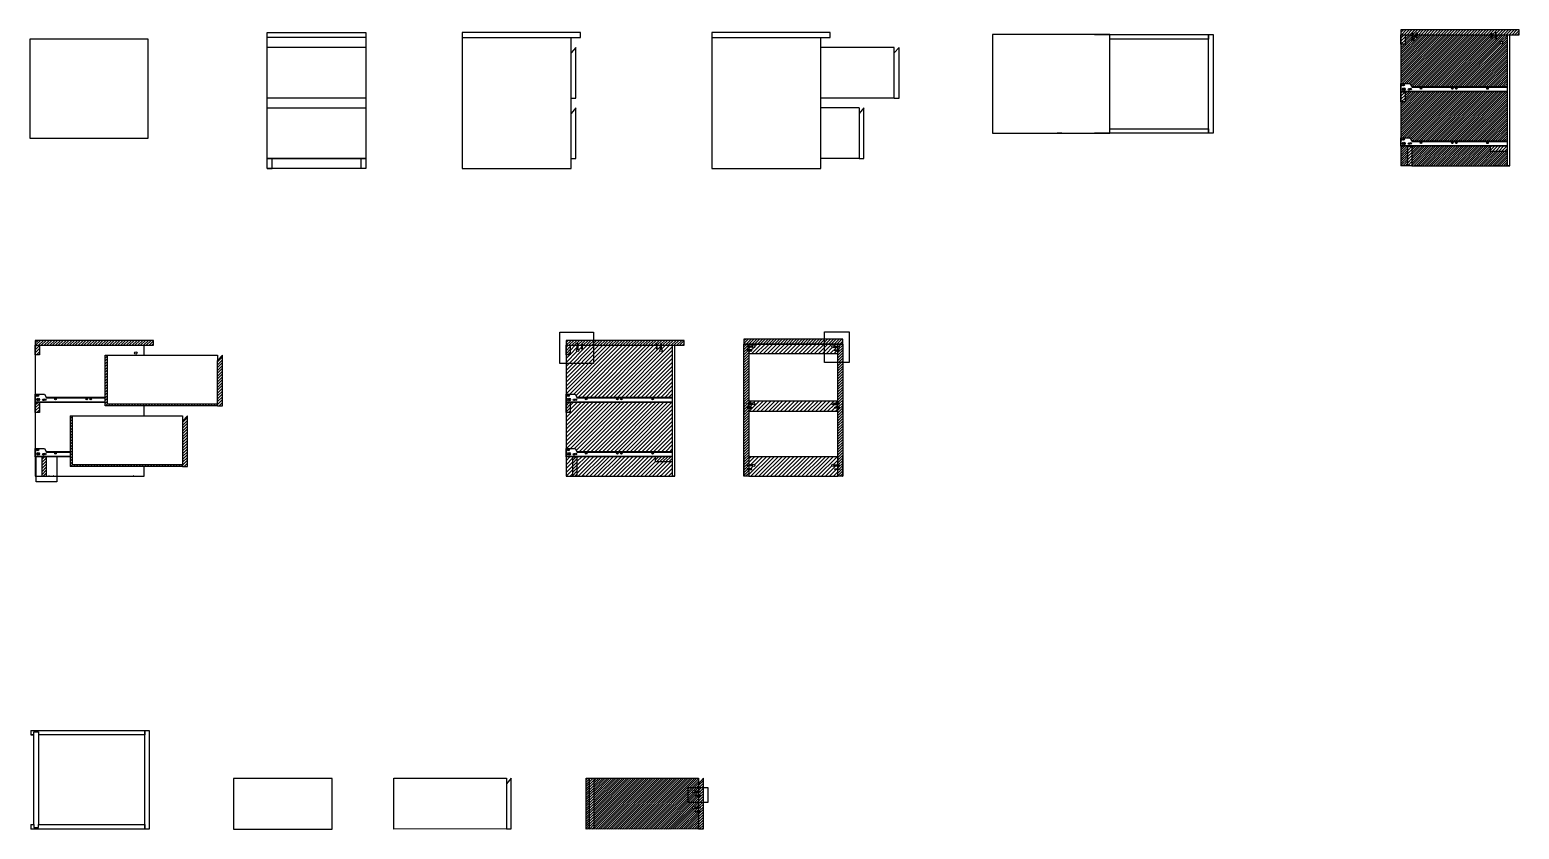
# Model space of a CAD drawing. Header units: inches. Extents: x 60 to 1198, y 6 to 893.
# Drawn here: x 60 to 664, y 6 to 329 of the extents above; entities that cross this region are included whole.
import ezdxf

# ---------------------------------------------------------------- set-up
doc = ezdxf.new("R2010")
doc.units = ezdxf.units.IN
doc.header["$MEASUREMENT"] = 0
doc.linetypes.add('HIDDEN', pattern=[0.375, 0.25, -0.125])
doc.layers.get('0').update_dxf_attribs({"color": 11})
for name, color, linetype in [('Dettagli', 141, 'Continuous'), ('particolari', 30, 'Continuous'), ('Testo', 3, 'Continuous'), ('Viti', 41, 'Continuous')]:
    doc.layers.add(name, color=color, linetype=linetype)

# ---------------------------------------------------------------- blocks, each defined once
blk = doc.blocks.new('101345')
for p, q in [((40.13, 264.91), (40.13, 264.61)), ((40.17, 264.99), (40.27, 265.05)), ((40.17, 264.53), (40.27, 264.47)), ((40.28, 264.46), (40.28, 265.06)), ((40.29, 264.46), (41.63, 264.46)), ((40.3, 265.06), (41.63, 265.06)), ((40.38, 264.94), (41.63, 264.94)), ((40.38, 264.82), (41.63, 264.82)), ((40.38, 264.7), (41.63, 264.7)), ((40.38, 264.58), (41.63, 264.58)), ((42.96, 265.06), (41.63, 265.06)), ((42.88, 264.94), (41.63, 264.94)), ((42.88, 264.82), (41.63, 264.82)), ((42.88, 264.7), (41.63, 264.7)), ((42.88, 264.58), (41.63, 264.58)), ((42.96, 264.46), (41.63, 264.46)), ((42.98, 264.46), (42.98, 265.06)), ((43.09, 264.99), (42.99, 265.05)), ((43.09, 264.53), (42.99, 264.47)), ((43.13, 264.91), (43.13, 264.61))]:
    blk.add_line(p, q)
for centre, radius, start, end in [((40.23, 264.91), 0.1, 123.56676, 180), ((40.23, 264.61), 0.1, 180, 236.29116), ((40.3, 265.01), 0.05, 90, 123.56676), ((40.29, 264.51), 0.05, 236.29116, 270), ((42.96, 265.01), 0.05, 56.43324, 90), ((42.96, 264.51), 0.05, 270, 303.70884), ((43.03, 264.91), 0.1, 0, 56.43324), ((43.03, 264.61), 0.1, 303.70884, 0)]:
    blk.add_arc(centre, radius, start, end)
blk = doc.blocks.new('*U43')
blk.add_lwpolyline([(0, 0), (0, 0.1), (0.05, 0), (0.12, -0.4), (0.12, -0.5), (0.07, -0.4), (0, 0)])
blk = doc.blocks.new('*U44')
at = {"color": 0, "linetype": 'ByBlock', "lineweight": -2, "transparency": 16777216}
for p in [(42.38, 270.66), (42.6, 270.66), (42.81, 270.66), (43.03, 270.66), (43.24, 270.66)]:
    blk.add_blockref('*U43', p, dxfattribs=at)
blk = doc.blocks.new('118331')
for p, q in [((40.13, 264.93), (40.13, 264.33)), ((40.13, 264.93), (40.33, 264.93)), ((40.13, 264.33), (40.33, 264.33)), ((40.33, 264.93), (40.33, 264.33)), ((40.73, 264.83), (40.33, 264.83)), ((40.73, 264.43), (40.33, 264.43)), ((40.73, 264.98), (40.73, 264.28)), ((40.73, 264.98), (42.98, 264.98)), ((40.73, 264.8), (40.73, 264.45)), ((42.98, 264.28), (40.73, 264.28)), ((40.83, 264.98), (40.83, 264.68)), ((40.83, 264.93), (42.93, 264.93)), ((40.83, 264.68), (42.93, 264.68)), ((40.83, 264.58), (40.83, 264.28)), ((40.83, 264.58), (42.93, 264.58)), ((40.83, 264.33), (42.93, 264.33)), ((42.93, 264.98), (42.93, 264.68)), ((42.93, 264.58), (42.93, 264.28)), ((42.98, 264.98), (42.98, 264.28)), ((42.98, 264.83), (43.07, 264.83)), ((43.14, 264.43), (42.98, 264.43)), ((43.12, 264.83), (43.28, 264.83)), ((43.35, 264.43), (43.19, 264.43)), ((43.33, 264.83), (43.5, 264.83)), ((43.57, 264.43), (43.4, 264.43)), ((43.55, 264.83), (43.72, 264.83)), ((43.79, 264.43), (43.62, 264.43)), ((43.77, 264.83), (43.93, 264.83)), ((44, 264.43), (43.84, 264.43)), ((43.98, 264.83), (44.08, 264.83)), ((44.08, 264.43), (44.05, 264.43)), ((44.13, 264.78), (44.13, 264.48))]:
    blk.add_line(p, q)
for centre, start, end in [((44.08, 264.78), 360, 90), ((44.08, 264.48), 270, 0)]:
    blk.add_arc(centre, 0.05, start, end)
blk.add_blockref('*U44', (0.69, -5.83))

msp = doc.modelspace()

# ---------------------------------------------------------------- hatches: boundary and pattern name
h = msp.add_hatch()
h.set_pattern_fill('ANSI31', color=61, scale=6.5)
h.paths.add_polyline_path([(621.85, 327.96), (621.9, 328.03, -0.251337), (621.95, 328.06), (622.13, 328.06, -0.250678), (622.19, 328.03), (622.23, 327.96)], flags=16)
h.paths.add_polyline_path([(652.25, 327.84, -0.250678), (652.3, 327.87), (652.48, 327.87, -0.251337), (652.53, 327.84), (652.58, 327.77), (652.2, 327.77)], flags=16)
h.paths.add_polyline_path([(653.95, 327.38), (653.95, 327.48), (653.89, 327.51), (653.95, 327.51), (653.95, 327.61), (653.89, 327.64), (653.95, 327.64), (653.95, 327.75), (653.89, 327.78), (653.95, 327.78), (653.95, 327.88), (653.89, 327.91), (653.95, 327.92), (653.95, 328.02), (653.89, 328.05), (653.95, 328.05), (653.95, 328.07, -0.414214), (653.98, 328.1), (654.17, 328.1, -0.414214), (654.2, 328.07), (654.2, 328.01), (654.26, 327.98), (654.2, 327.97), (654.2, 327.87), (654.26, 327.84), (654.2, 327.84), (654.2, 327.74), (654.26, 327.7), (654.2, 327.7), (654.2, 327.6), (654.26, 327.57), (654.2, 327.57), (654.2, 327.46), (654.26, 327.43), (654.2, 327.43), (654.2, 327.38)], flags=16)
edge = h.paths.add_edge_path()
edge.add_line((621.85, 327.38), (621.85, 327.95))
edge.add_arc((621.89, 327.95), 0.0313, 162.44242, 180, ccw=False)
edge.add_line((621.86, 327.96), (622.23, 327.96))
edge.add_arc((622.2, 327.96), 0.0313, 0, 17.63134, ccw=False)
edge.add_line((622.23, 327.96), (622.23, 327.38))
edge.add_line((622.23, 327.38), (663.52, 327.38))
edge.add_line((663.52, 327.38), (663.52, 329.38))
edge.add_line((663.52, 329.38), (615.6, 329.38))
edge.add_line((615.6, 329.38), (615.6, 327.38))
edge.add_line((615.6, 327.38), (617.28, 327.38))
edge.add_line((617.28, 327.38), (620.28, 327.38))
edge.add_line((620.28, 327.38), (620.28, 328.13))
edge.add_line((620.28, 328.13), (620.43, 328.13))
edge.add_line((620.43, 328.13), (620.43, 327.38))
edge.add_line((620.43, 327.38), (621.85, 327.38))
h = msp.add_hatch()
h.set_pattern_fill('ANSI31', color=61, scale=7)
h.paths.add_polyline_path([(617.28, 327.38), (615.6, 327.38), (615.6, 323.55), (617.28, 323.55)])
h = msp.add_hatch()
h.set_pattern_fill('ANSI31', color=61, scale=5)
h.paths.add_polyline_path([(622.23, 327.38), (622.23, 327.12), (622.23, 326.18), (621.85, 326.18), (621.85, 327.38), (620.58, 327.38), (620.58, 325.78, -0.275273), (620.82, 325.37, -1), (619.9, 325.37, -0.275273), (620.14, 325.78), (620.14, 327.38), (617.28, 327.38), (617.28, 323.55), (615.6, 323.55), (615.6, 307.64), (619.28, 307.64), (620.01, 306.45), (658.72, 306.45), (658.72, 327.38), (654.29, 327.38), (654.29, 325.6), (653.89, 325.6), (653.89, 325.97), (653.85, 325.97), (653.85, 327.38), (652.58, 327.38), (652.58, 326.93), (652.58, 325.99), (652.2, 325.99), (652.2, 326.93), (652.2, 327.38)])
h.paths.add_polyline_path([(656.79, 324.25, -1), (655.79, 324.25, -1)], flags=16)
h = msp.add_hatch()
h.set_pattern_fill('ANSI31', color=61, scale=7)
h.paths.add_polyline_path([(615.6, 300.2), (617.28, 300.2), (617.28, 304.26), (615.6, 304.26)])
h.paths.add_polyline_path([(618.36, 274.38), (620.04, 274.38), (620.04, 282.27), (618.36, 282.27)])
h = msp.add_hatch()
h.set_pattern_fill('ANSI31', color=61, scale=5)
h.paths.add_polyline_path([(617.28, 304.26), (617.28, 300.2), (615.6, 300.2), (615.6, 285.65), (619.28, 285.65), (620.01, 284.46), (658.72, 284.46), (658.72, 304.26)])
h = msp.add_hatch()
h.set_pattern_fill('ANSI31', color=61, scale=5)
h.paths.add_polyline_path([(658.72, 280.3), (651.73, 280.3), (651.73, 282.27), (620.04, 282.27), (620.04, 274.38), (621.14, 274.38), (621.14, 274.52, -0.204621), (621.18, 274.54), (621.27, 274.54), (621.27, 274.38), (622.89, 274.38), (622.89, 274.52, -0.204621), (622.92, 274.54), (623.01, 274.54), (623.01, 274.38), (653.69, 274.38), (653.69, 274.53, -0.204621), (653.72, 274.55), (653.81, 274.55), (653.81, 274.38), (655.43, 274.38), (655.43, 274.53, -0.204621), (655.47, 274.55), (655.56, 274.55), (655.56, 274.38), (658.72, 274.38)])
h.paths.add_polyline_path([(618.36, 282.27), (615.6, 282.27), (615.6, 274.38), (618.36, 274.38)])
h = msp.add_hatch()
h.set_pattern_fill('ANSI31', color=61, scale=7)
h.paths.add_polyline_path([(658.72, 282.27), (651.73, 282.27), (651.73, 280.3), (658.72, 280.3)])
h = msp.add_hatch()
h.set_pattern_fill('ANSI31', color=61, scale=6.5)
h.paths.add_polyline_path([(110.46, 203.69), (62.54, 203.69), (62.54, 201.69), (64.22, 201.69), (110.46, 201.69)])
h = msp.add_hatch()
h.set_pattern_fill('ANSI31', color=61, scale=7)
h.paths.add_polyline_path([(64.22, 201.69), (62.54, 201.69), (62.54, 197.86), (64.22, 197.86)])
h.paths.add_polyline_path([(64.22, 178.57), (62.54, 178.57), (62.54, 174.51), (64.22, 174.51)])
h.paths.add_polyline_path([(66.97, 156.58), (65.29, 156.58), (65.29, 148.69), (66.97, 148.69)])
h = msp.add_hatch()
h.set_pattern_fill('ANSI31', color=61, scale=6.5)
h.paths.add_polyline_path([(288.67, 203.69), (277.47, 203.69), (277.47, 201.69), (279.15, 201.69), (282.15, 201.69), (282.15, 202.44), (282.3, 202.44), (282.3, 201.69), (282.44, 201.69), (283.72, 201.69), (283.72, 202.1), (283.76, 202.17, -0.250678), (283.82, 202.19), (284, 202.19, -0.251337), (284.05, 202.17), (284.1, 202.1), (284.1, 201.69), (288.67, 201.69)])
h.paths.add_polyline_path([(325.39, 203.69), (288.67, 203.69), (288.67, 201.69), (314.07, 201.69), (314.07, 202.1), (314.11, 202.17, -0.250678), (314.17, 202.19), (314.35, 202.19, -0.251337), (314.4, 202.17), (314.45, 202.1), (314.45, 201.69), (315.87, 201.69), (315.87, 202.44), (316.01, 202.44), (316.01, 201.69), (325.39, 201.69)])
h = msp.add_hatch()
h.set_pattern_fill('ANSI31', color=61, scale=7)
h.paths.add_polyline_path([(279.15, 201.69), (277.47, 201.69), (277.47, 197.86), (279.15, 197.86)])
h.paths.add_polyline_path([(279.15, 178.57), (277.47, 178.57), (277.47, 174.51), (279.15, 174.51)])
h.paths.add_polyline_path([(281.91, 156.58), (280.23, 156.58), (280.23, 148.69), (281.91, 148.69)])
h = msp.add_hatch()
h.set_pattern_fill('ANSI31', color=61, scale=9)
h.paths.add_polyline_path([(320.59, 180.76), (320.59, 201.69), (316.16, 201.69), (316.16, 200.09, -0.275273), (316.4, 199.69, -1), (315.48, 199.69, -0.275273), (315.72, 200.09), (315.72, 201.69), (314.45, 201.69), (314.45, 201.25), (314.45, 200.42, -0.147519), (314.44, 200.4), (314.4, 200.34, -0.251337), (314.35, 200.31), (314.17, 200.31, -0.250678), (314.11, 200.34), (314.08, 200.4, -0.148152), (314.07, 200.41), (314.07, 201.25), (314.07, 201.69), (288.67, 201.69), (288.67, 194.36), (277.47, 194.36), (277.47, 181.95), (281.15, 181.95), (281.88, 180.76)])
h.paths.add_polyline_path([(279.15, 178.57), (279.15, 174.51), (277.47, 174.51), (277.47, 159.96), (281.15, 159.96), (281.88, 158.77), (320.59, 158.77), (320.59, 178.57)])
h.paths.add_polyline_path([(281.91, 156.58), (281.91, 148.69), (283.01, 148.69), (283.01, 148.85), (283.13, 148.85), (283.13, 148.69), (284.75, 148.69), (284.75, 148.85), (284.88, 148.85), (284.88, 148.69), (315.55, 148.69), (315.55, 148.85), (315.68, 148.85), (315.68, 148.69), (317.3, 148.69), (317.3, 148.85), (317.42, 148.85), (317.42, 148.69), (320.59, 148.69), (320.59, 154.61), (313.6, 154.61), (313.6, 156.58)])
h.paths.add_polyline_path([(280.23, 156.58), (277.47, 156.58), (277.47, 148.69), (280.23, 148.69)])
h.paths.add_polyline_path([(284, 200.31), (283.82, 200.31, -0.250678), (283.76, 200.34), (283.73, 200.4, -0.148152), (283.72, 200.41), (283.72, 201.25), (283.72, 201.69), (282.44, 201.69), (282.44, 200.09, -0.275273), (282.69, 199.69, -1), (281.77, 199.69, -0.275273), (282.01, 200.09), (282.01, 201.69), (279.15, 201.69), (279.15, 197.86), (277.47, 197.86), (277.47, 194.36), (288.67, 194.36), (288.67, 201.69), (284.1, 201.69), (284.1, 201.25), (284.1, 200.42, -0.147519), (284.09, 200.4), (284.05, 200.34, -0.251337)])
h = msp.add_hatch()
h.set_pattern_fill('ANSI31', color=61, scale=6.5)
h.paths.add_polyline_path([(382.1, 204.19), (349.52, 204.19), (349.52, 202.19), (382.1, 202.19)])
h.paths.add_polyline_path([(389.52, 204.19), (382.1, 204.19), (382.1, 202.19), (389.52, 202.19)])
h = msp.add_hatch()
h.set_pattern_fill('ANSI31', color=61, scale=6)
h.paths.add_polyline_path([(351.52, 199.41), (350.94, 199.41), (350.84, 199.48), (350.84, 199.73), (350.94, 199.79), (351.52, 199.79), (351.52, 201.1), (350.77, 201.1), (350.77, 201.24), (351.52, 201.24), (351.52, 201.39), (351.52, 202.19), (349.52, 202.19), (349.52, 148.69), (351.52, 148.69), (351.52, 151.37), (350.94, 151.37), (350.84, 151.43), (350.84, 151.69), (350.94, 151.75), (351.52, 151.75), (351.52, 153.06), (350.77, 153.06), (350.77, 153.2), (351.52, 153.2), (351.52, 153.35), (351.52, 176.25), (350.94, 176.25), (350.84, 176.31), (350.84, 176.56), (350.94, 176.63), (351.52, 176.63), (351.52, 177.94), (350.77, 177.94), (350.77, 178.08), (351.52, 178.08), (351.52, 178.23)])
h.paths.add_polyline_path([(389.52, 194.78), (387.53, 194.78), (387.53, 178.08), (388.28, 178.08), (388.28, 177.94), (387.53, 177.94), (387.53, 177.79), (387.53, 176.63), (388.11, 176.63), (388.2, 176.56), (388.2, 176.31), (388.11, 176.25), (387.53, 176.25), (387.53, 153.2), (388.28, 153.2), (388.28, 153.06), (387.53, 153.06), (387.53, 152.91), (387.53, 151.75), (388.11, 151.75), (388.2, 151.69), (388.2, 151.43), (388.11, 151.37), (387.53, 151.37), (387.53, 148.69), (387.53, 148.69), (389.52, 148.69)])
h.paths.add_polyline_path([(389.52, 202.19), (387.53, 202.19), (387.53, 201.24), (388.28, 201.24), (388.28, 201.1), (387.53, 201.1), (387.53, 200.95), (387.53, 199.79), (388.11, 199.79), (388.2, 199.73), (388.2, 199.48), (388.11, 199.41), (387.53, 199.41), (387.53, 194.78), (389.52, 194.78)])
h = msp.add_hatch()
h.set_pattern_fill('ANSI31', color=61, scale=9)
h.paths.add_polyline_path([(382.1, 198.36), (382.1, 202.19), (351.52, 202.19), (351.52, 201.39), (353.12, 201.39, -0.77822), (353.98, 201.17, -0.77822), (353.12, 200.95), (351.52, 200.95), (351.52, 199.79), (351.79, 199.79), (352.63, 199.79), (352.7, 199.74, -0.251337), (352.73, 199.69), (352.73, 199.51, -0.250678), (352.7, 199.46), (352.63, 199.41), (351.79, 199.41), (351.52, 199.41), (351.52, 198.36)])
h.paths.add_polyline_path([(387.53, 175.01), (387.53, 176.25), (387.26, 176.25), (386.41, 176.25), (386.35, 176.3, -0.250678), (386.32, 176.35), (386.32, 176.53, -0.251337), (386.35, 176.58), (386.41, 176.63), (387.26, 176.63), (387.53, 176.63), (387.53, 177.79), (385.93, 177.79, -0.77822), (385.07, 178.01, -0.77822), (385.93, 178.23), (387.53, 178.23), (387.53, 179.07), (351.52, 179.07), (351.52, 178.23), (353.12, 178.23, -0.77822), (353.98, 178.01, -0.77822), (353.12, 177.79), (351.52, 177.79), (351.52, 176.63), (351.79, 176.63), (352.63, 176.63), (352.7, 176.58, -0.251337), (352.73, 176.53), (352.73, 176.35, -0.250678), (352.7, 176.3), (352.63, 176.25), (351.79, 176.25), (351.52, 176.25), (351.52, 175.01)])
h.paths.add_polyline_path([(351.52, 156.58), (351.52, 154.94), (351.52, 153.35), (353.12, 153.35, -0.77822), (353.98, 153.13, -0.77822), (353.12, 152.91), (351.52, 152.91), (351.52, 151.75), (351.79, 151.75), (352.63, 151.75), (352.7, 151.7, -0.251337), (352.73, 151.65), (352.73, 151.47, -0.250678), (352.7, 151.42), (352.63, 151.37), (351.79, 151.37), (351.52, 151.37), (351.52, 148.69), (387.53, 148.69), (387.53, 151.37), (387.26, 151.37), (386.41, 151.37), (386.35, 151.42, -0.250678), (386.32, 151.47), (386.32, 151.65, -0.251337), (386.35, 151.7), (386.41, 151.75), (387.26, 151.75), (387.53, 151.75), (387.53, 152.91), (385.93, 152.91, -0.77822), (385.07, 153.13, -0.77822), (385.93, 153.35), (387.53, 153.35), (387.53, 156.58)])
h.paths.add_polyline_path([(385.07, 201.17, -0.77822), (385.93, 201.39), (387.53, 201.39), (387.53, 202.19), (382.1, 202.19), (382.1, 198.36), (387.53, 198.36), (387.53, 199.41), (387.26, 199.41), (386.41, 199.41), (386.35, 199.46, -0.250678), (386.32, 199.51), (386.32, 199.69, -0.251337), (386.35, 199.74), (386.41, 199.79), (387.26, 199.79), (387.53, 199.79), (387.53, 200.95), (385.93, 200.95, -0.77822)])
h = msp.add_hatch()
h.set_pattern_fill('ANSI31', color=61, scale=6.5)
h.paths.add_polyline_path([(91.64, 196.89), (91.64, 197.69), (90.84, 197.69), (90.84, 177.19), (136.38, 177.19), (136.38, 177.99), (91.64, 177.99)])
h.paths.add_polyline_path([(138.38, 197.69), (136.38, 195.51), (136.38, 177.19), (138.38, 177.19)])
h = msp.add_hatch()
h.set_pattern_fill('ANSI31', color=61, scale=6.5)
h.paths.add_polyline_path([(124.16, 173.19), (122.16, 171.01), (122.16, 152.69), (124.16, 152.69)])
h.paths.add_polyline_path([(122.16, 153.49), (77.42, 153.49), (77.42, 172.39), (77.42, 173.19), (76.62, 173.19), (76.62, 152.69), (122.16, 152.69)])
h = msp.add_hatch()
h.set_pattern_fill('ANSI31', color=61, scale=7)
h.paths.add_polyline_path([(313.6, 156.58), (313.6, 154.61), (320.59, 154.61), (320.59, 156.58)])
h = msp.add_hatch()
h.set_pattern_fill('ANSI31', color=61, scale=5)
h.paths.add_polyline_path([(328.7, 14.52, -0.77822), (329.56, 14.74), (331.16, 14.74), (331.16, 16.68), (327, 16.68), (327, 22.69), (331.16, 22.69), (331.16, 26.45), (288.72, 26.45), (288.77, 5.85), (331.16, 5.95), (331.16, 12.76), (330.89, 12.76), (330.04, 12.76), (329.95, 12.83), (329.95, 13.08), (330.04, 13.14), (330.89, 13.14), (331.16, 13.14), (331.16, 14.3), (329.56, 14.3, -0.77822)])
h.paths.add_polyline_path([(331.16, 20.8), (329.56, 20.8, -0.77822), (328.7, 21.02, -0.77822), (329.56, 21.23), (331.16, 21.23), (331.16, 22.69), (327, 22.69), (327, 16.68), (331.16, 16.68), (331.16, 19.26), (330.89, 19.26), (330.04, 19.26), (329.95, 19.32), (329.95, 19.57), (330.04, 19.63), (330.89, 19.63), (331.16, 19.63)], flags=17)
h.paths.add_polyline_path([(286.82, 26.45), (285.62, 26.45), (285.62, 5.85), (286.87, 5.85)])
h = msp.add_hatch()
h.set_pattern_fill('ANSI31', color=61, scale=6)
h.paths.add_polyline_path([(288.72, 26.45), (286.82, 26.45), (286.87, 5.85), (288.77, 5.85)])
h = msp.add_hatch()
h.set_pattern_fill('ANSI31', color=61, scale=6)
h.paths.add_polyline_path([(333.16, 26.45), (331.16, 24.27), (331.16, 22.69), (333.16, 22.69)])
h.paths.add_polyline_path([(333.16, 22.69), (331.16, 22.69), (331.16, 21.09), (331.91, 21.09), (331.91, 20.94), (331.16, 20.94), (331.16, 20.8), (331.16, 19.63), (331.74, 19.63), (331.83, 19.57), (331.83, 19.32), (331.74, 19.26), (331.16, 19.26), (331.16, 16.68), (333.16, 16.68)])
h.paths.add_polyline_path([(333.16, 16.68), (331.16, 16.68), (331.16, 14.59), (331.91, 14.59), (331.91, 14.45), (331.16, 14.45), (331.16, 14.3), (331.16, 13.14), (331.74, 13.14), (331.83, 13.08), (331.83, 12.83), (331.74, 12.76), (331.16, 12.76), (331.16, 5.95), (333.16, 5.95)])

# ---------------------------------------------------------------- linework, layer by layer
for p, q in [((196.45, 326.24), (156.45, 326.24)), ((384.44, 328.24), (336.52, 328.24)), ((336.52, 328.24), (336.52, 273.24)), ((336.52, 326.24), (384.44, 326.24)), ((380.64, 300.74), (380.64, 326.24)), ((384.44, 326.24), (384.44, 328.24)), ((652.58, 327.38), (663.52, 327.38)), ((658.72, 274.38), (658.72, 327.38)), ((659.72, 301.88), (659.72, 327.38)), ((663.52, 327.38), (663.52, 329.38)), ((196.45, 322.24), (156.45, 322.24)), ((281.5, 322.24), (279.5, 320.06)), ((281.5, 301.74), (281.5, 322.24)), ((410.36, 322.24), (380.64, 322.24)), ((412.36, 322.24), (410.36, 320.06)), ((410.36, 301.74), (410.36, 322.24)), ((412.36, 301.74), (412.36, 322.24)), ((196.45, 301.74), (156.45, 301.74)), ((279.5, 301.74), (281.5, 301.74)), ((410.36, 301.74), (380.64, 301.74)), ((410.36, 301.74), (412.36, 301.74)), ((659.72, 283.38), (659.72, 301.88)), ((156.46, 297.74), (196.45, 297.74)), ((281.5, 297.74), (279.5, 295.56)), ((281.5, 277.24), (281.5, 297.74)), ((380.64, 282.24), (380.64, 300.74)), ((396.14, 297.74), (380.64, 297.74)), ((396.14, 297.74), (396.14, 277.24)), ((398.14, 297.74), (396.14, 295.56)), ((398.14, 277.24), (398.14, 297.74)), ((493.44, 287.49), (493.44, 287.49)), ((380.64, 273.24), (380.64, 282.24)), ((659.72, 274.38), (659.72, 283.38)), ((156.45, 277.24), (196.45, 277.24)), ((196.45, 277.24), (156.45, 277.24)), ((156.45, 273.24), (158.45, 273.24)), ((158.45, 273.24), (158.45, 277.24)), ((194.45, 273.24), (194.45, 277.24)), ((196.45, 273.24), (194.45, 273.24)), ((279.5, 277.24), (281.5, 277.24)), ((336.52, 273.24), (380.64, 273.24)), ((396.14, 277.24), (380.64, 277.24)), ((396.14, 277.24), (398.14, 277.24)), ((653.69, 274.38), (653.81, 274.38)), ((659.72, 274.38), (658.72, 274.38)), ((110.46, 203.69), (62.54, 203.69)), ((62.54, 203.69), (62.54, 148.69)), ((62.54, 201.69), (110.46, 201.69)), ((106.66, 197.69), (106.66, 201.69)), ((110.46, 201.69), (110.46, 203.69)), ((325.39, 203.69), (277.47, 203.69)), ((277.47, 203.69), (277.47, 148.69)), ((277.47, 201.69), (283.72, 201.69)), ((284.1, 201.69), (314.07, 201.69)), ((314.45, 201.69), (325.39, 201.69)), ((320.59, 148.69), (320.59, 201.69)), ((321.59, 176.19), (321.59, 201.69)), ((325.39, 201.69), (325.39, 203.69)), ((90.84, 177.19), (90.84, 197.69)), ((91.64, 197.69), (136.38, 197.69)), ((138.38, 197.69), (136.38, 195.51)), ((136.38, 197.69), (136.38, 195.51)), ((136.38, 177.19), (136.38, 195.51)), ((138.38, 177.19), (138.38, 197.69)), ((62.54, 181.95), (66.21, 181.95)), ((66.21, 181.95), (67.11, 180.48)), ((62.54, 178.86), (90.84, 178.86)), ((67.11, 180.48), (90.84, 180.48)), ((136.38, 177.19), (90.84, 177.19)), ((106.66, 176.19), (106.66, 177.19)), ((106.66, 173.19), (106.66, 176.19)), ((136.38, 177.19), (138.38, 177.19)), ((321.59, 157.69), (321.59, 176.19)), ((76.62, 173.19), (76.62, 152.69)), ((77.42, 173.19), (122.16, 173.19)), ((124.16, 173.19), (122.16, 171.01)), ((122.16, 173.19), (122.16, 171.01)), ((122.16, 171.01), (122.16, 152.69)), ((124.16, 152.69), (124.16, 173.19)), ((62.54, 159.96), (66.21, 159.96)), ((62.54, 156.87), (76.62, 156.87)), ((66.21, 159.96), (67.11, 158.49)), ((67.11, 158.49), (76.62, 158.49)), ((321.59, 148.69), (321.59, 157.69)), ((351.52, 156.94), (351.52, 154.94)), ((387.53, 156.94), (387.53, 154.94)), ((122.16, 152.69), (76.62, 152.69)), ((106.66, 148.69), (106.66, 152.69)), ((122.16, 152.69), (124.16, 152.69)), ((387.53, 156.58), (351.52, 156.58)), ((62.54, 148.69), (106.66, 148.69)), ((277.47, 148.69), (321.59, 148.69)), ((321.59, 148.69), (320.59, 148.69)), ((351.52, 148.69), (387.53, 148.69)), ((60.71, 45.85), (60.71, 43.99)), ((61.91, 7.71), (61.91, 43.99)), ((255.31, 26.45), (253.31, 24.27)), ((255.31, 5.95), (255.31, 26.45)), ((286.82, 26.45), (286.87, 5.85)), ((288.72, 26.45), (288.77, 5.85)), ((333.16, 26.45), (331.16, 24.27)), ((331.16, 26.45), (331.16, 19.63)), ((333.16, 5.95), (333.16, 26.45)), ((331.16, 12.76), (331.16, 5.95)), ((60.71, 7.71), (60.71, 5.85)), ((62.57, 5.85), (62.57, 5.85)), ((253.31, 5.95), (255.31, 5.95)), ((331.16, 5.95), (333.16, 5.95))]:
    msp.add_line(p, q)
at = {"color": 200}
for p, q in [((663.52, 329.38), (615.6, 329.38)), ((615.6, 329.38), (615.6, 274.38)), ((615.6, 327.38), (621.85, 327.38)), ((622.23, 327.38), (652.2, 327.38)), ((618.36, 274.38), (615.6, 274.38)), ((620.04, 274.38), (659.72, 274.38))]:
    msp.add_line(p, q, dxfattribs=at)
at = {"color": 3}
for p, q in [((615.6, 285.65), (619.28, 285.65)), ((619.28, 285.65), (620.18, 284.18)), ((620.18, 284.18), (658.72, 284.18)), ((615.6, 282.56), (658.72, 282.56))]:
    msp.add_line(p, q, dxfattribs=at)
at = {"color": 61}
msp.add_line((331.16, 19.26), (331.16, 13.14), dxfattribs=at)
for points in [[(156.45, 273.24), (156.45, 273.24), (156.45, 328.24), (196.45, 328.24), (196.45, 273.24), (156.45, 273.24)], [(235.38, 326.24), (283.3, 326.24), (283.3, 328.24), (235.38, 328.24), (235.38, 273.24), (279.5, 273.24), (279.5, 282.24), (279.5, 300.74), (279.5, 326.24)], [(491.58, 327.49), (537.72, 327.49), (537.72, 325.63), (497.78, 325.63)], [(478.28, 287.49), (478.28, 287.49), (476.42, 287.49)], [(497.78, 289.35), (537.72, 289.35), (537.72, 287.49), (491.58, 287.49)], [(351.52, 151.37), (351.52, 148.69), (349.52, 148.69), (349.52, 202.19), (351.52, 202.19), (351.52, 199.79)], [(389.52, 202.19), (389.52, 202.19), (389.52, 202.19), (349.52, 202.19), (349.52, 202.19)], [(351.52, 199.41), (351.52, 176.63)], [(387.53, 199.79), (387.53, 202.19), (389.52, 202.19), (389.52, 148.69), (387.53, 148.69), (387.53, 151.37)], [(387.53, 176.63), (387.53, 199.41)], [(90.84, 197.69), (91.64, 197.69), (91.64, 196.89), (91.64, 196.89), (91.64, 177.99), (136.38, 177.99)], [(351.52, 198.36), (387.53, 198.36)], [(90.84, 178.57), (62.54, 178.57), (62.54, 181.95)], [(66.94, 180.76), (90.84, 180.76)], [(349.52, 179.07), (349.52, 174.07)], [(387.53, 179.07), (351.52, 179.07)], [(351.52, 176.25), (351.52, 151.75)], [(351.52, 175.01), (387.53, 175.01)], [(387.53, 151.75), (387.53, 176.25)], [(389.52, 174.07), (389.52, 174.07), (389.52, 179.07)], [(389.52, 179.07), (389.52, 174.07)], [(76.62, 173.19), (77.42, 173.19), (77.42, 172.39), (77.42, 172.39), (77.42, 153.49), (122.16, 153.49)], [(76.62, 156.58), (62.54, 156.58), (62.54, 159.96)], [(66.94, 158.77), (76.62, 158.77)], [(349.52, 156.94), (349.52, 149.19)], [(389.52, 149.19), (389.52, 149.19), (389.52, 157.08)], [(65.29, 148.69), (65.29, 156.58), (66.97, 156.58), (66.97, 148.69)], [(280.23, 148.69), (280.23, 156.58), (281.91, 156.58), (281.91, 148.69)], [(60.71, 45.85), (106.85, 45.85), (106.85, 43.99), (63.81, 43.99)], [(60.71, 43.99), (61.91, 43.99), (61.91, 45.19), (63.81, 45.19), (63.81, 43.99)], [(61.91, 43.99), (60.71, 43.99)], [(63.81, 43.99), (63.81, 7.71)], [(331.16, 12.76), (331.16, 5.95), (285.62, 5.85), (285.62, 26.45), (331.16, 26.45), (331.16, 19.63)], [(60.71, 7.71), (61.91, 7.71)], [(60.71, 7.71), (61.91, 7.71), (61.91, 6.51), (63.81, 6.51), (63.81, 7.71)], [(63.81, 7.71), (106.85, 7.71), (106.85, 5.85), (60.71, 5.85)]]:
    msp.add_lwpolyline(points)
for points in [[(497.78, 327.49), (450.14, 327.49), (450.14, 287.49), (497.78, 287.49)], [(537.72, 327.49), (539.58, 327.49), (539.58, 287.49), (537.72, 287.49)], [(60.3, 325.56), (60.3, 285.56), (108.22, 285.56), (108.22, 325.56)], [(658.72, 282.27), (651.73, 282.27), (651.73, 280.3), (658.72, 280.3)], [(62.54, 201.69), (64.22, 201.69), (64.22, 197.86), (62.54, 197.86)], [(277.47, 201.69), (279.15, 201.69), (279.15, 197.86), (277.47, 197.86)], [(389.52, 202.19), (389.52, 204.19), (349.52, 204.19), (349.52, 202.19)], [(62.54, 178.57), (64.22, 178.57), (64.22, 174.51), (62.54, 174.51)], [(277.47, 178.57), (279.15, 178.57), (279.15, 174.51), (277.47, 174.51)], [(320.59, 156.58), (313.6, 156.58), (313.6, 154.61), (320.59, 154.61)], [(106.85, 45.85), (108.71, 45.85), (108.71, 5.85), (106.85, 5.85)], [(142.81, 26.35), (142.81, 5.85), (182.81, 5.85), (182.81, 26.35)], [(253.31, 5.95), (207.77, 5.85), (207.77, 26.45), (253.31, 26.45)]]:
    msp.add_lwpolyline(points, close=True)
at = {"color": 3}
for points in [[(658.72, 282.27), (615.6, 282.27), (615.6, 282.27), (615.6, 285.65)], [(620.01, 284.46), (658.72, 284.46)]]:
    msp.add_lwpolyline(points, dxfattribs=at)
at = {"color": 61}
msp.add_lwpolyline([(331.16, 19.26), (331.16, 13.14)], dxfattribs=at)
for centre, radius in [((656.29, 324.25), 0.5), ((636.41, 283.65), 0.32), ((638.05, 283.65), 0.32), ((650.68, 283.65), 0.32), ((103.23, 198.56), 0.5), ((63.03, 181.35), 0.32), ((63.64, 181.35), 0.32), ((63.74, 179.71), 0.549), ((63.74, 179.71), 0.27), ((65.79, 179.61), 0.32), ((66.51, 179.71), 0.32), ((70.71, 179.95), 0.32), ((83.34, 179.95), 0.32), ((84.98, 179.95), 0.32), ((63.03, 159.36), 0.32), ((63.74, 157.72), 0.549), ((63.64, 159.36), 0.32), ((63.74, 157.72), 0.27), ((65.79, 157.61), 0.32), ((66.51, 157.72), 0.32), ((70.71, 157.96), 0.32)]:
    msp.add_circle(centre, radius)
at = {"color": 3}
for centre, radius in [((616.09, 285.05), 0.32), ((616.81, 283.41), 0.549), ((616.71, 285.05), 0.32), ((616.81, 283.41), 0.27), ((618.86, 283.3), 0.32), ((619.57, 283.41), 0.32), ((623.77, 283.65), 0.32)]:
    msp.add_circle(centre, radius, dxfattribs=at)
at = {"layer": 'Dettagli'}
for p, q in [((653.69, 274.37), (653.69, 274.52)), ((653.69, 274.52), (653.81, 274.52)), ((653.81, 274.52), (653.81, 274.37)), ((655.43, 274.37), (655.43, 274.52)), ((655.43, 274.52), (655.56, 274.52)), ((655.56, 274.52), (655.56, 274.37)), ((282.01, 201.69), (282.44, 201.69)), ((282.01, 200.09), (282.01, 201.69)), ((282.15, 202.44), (282.3, 202.44)), ((282.44, 200.09), (282.44, 201.69)), ((283.72, 202.1), (284.1, 202.1)), ((283.72, 200.41), (284.1, 200.41)), ((314.07, 202.1), (314.45, 202.1)), ((314.07, 200.41), (314.45, 200.41)), ((315.72, 200.09), (315.72, 201.69)), ((315.87, 202.44), (316.01, 202.44)), ((316.16, 200.09), (316.16, 201.69)), ((350.77, 201.1), (350.77, 201.24)), ((350.94, 199.41), (350.94, 199.79)), ((351.52, 200.95), (351.52, 201.39)), ((353.12, 201.39), (351.52, 201.39)), ((353.12, 200.95), (351.52, 200.95)), ((352.63, 199.41), (352.63, 199.79)), ((385.93, 201.39), (387.53, 201.39)), ((385.93, 200.95), (387.53, 200.95)), ((386.41, 199.41), (386.41, 199.79)), ((387.53, 200.95), (387.53, 201.39)), ((388.28, 201.1), (388.28, 201.24)), ((350.77, 177.94), (350.77, 178.08)), ((350.94, 176.25), (350.94, 176.63)), ((351.52, 177.79), (351.52, 178.23)), ((353.12, 178.23), (351.52, 178.23)), ((353.12, 177.79), (351.52, 177.79)), ((352.63, 176.25), (352.63, 176.63)), ((385.93, 178.23), (387.53, 178.23)), ((385.93, 177.79), (387.53, 177.79)), ((386.41, 176.25), (386.41, 176.63)), ((387.53, 177.79), (387.53, 178.23)), ((388.11, 176.25), (388.11, 176.63)), ((388.28, 177.94), (388.28, 178.08)), ((350.77, 153.06), (350.77, 153.2)), ((350.94, 151.37), (350.94, 151.75)), ((351.52, 152.91), (351.52, 153.35)), ((353.12, 153.35), (351.52, 153.35)), ((353.12, 152.91), (351.52, 152.91)), ((352.63, 151.37), (352.63, 151.75)), ((385.93, 153.35), (387.53, 153.35)), ((385.93, 152.91), (387.53, 152.91)), ((386.41, 151.37), (386.41, 151.75)), ((387.53, 152.91), (387.53, 153.35)), ((388.11, 151.37), (388.11, 151.75)), ((388.28, 153.06), (388.28, 153.2)), ((329.56, 21.23), (331.16, 21.23)), ((329.56, 20.8), (331.16, 20.8)), ((330.04, 19.26), (330.04, 19.63)), ((331.16, 20.8), (331.16, 21.23)), ((331.74, 19.26), (331.74, 19.63)), ((331.91, 20.94), (331.91, 21.09)), ((329.56, 14.74), (331.16, 14.74)), ((329.56, 14.3), (331.16, 14.3)), ((330.04, 12.76), (330.04, 13.14)), ((331.16, 14.3), (331.16, 14.74)), ((331.74, 12.76), (331.74, 13.14)), ((331.91, 14.45), (331.91, 14.59))]:
    msp.add_line(p, q, dxfattribs=at)
at = {"layer": 'Dettagli', "color": 3}
for points in [[(615.6, 327.38), (617.28, 327.38), (617.28, 323.55), (615.6, 323.55)], [(618.36, 274.38), (618.36, 282.27), (620.04, 282.27), (620.04, 274.38)]]:
    msp.add_lwpolyline(points, close=True, dxfattribs=at)
at = {"layer": 'Dettagli'}
for points in [[(655.88, 274.37, -0.414214), (655.9, 274.36), (655.9, 274.31, -0.414214), (655.88, 274.29), (653.46, 274.29, -0.414214), (653.44, 274.31), (653.44, 274.36, -0.414214), (653.46, 274.37)], [(284.1, 200.42), (284.1, 201.25), (284.1, 202.09, 0.147519), (284.09, 202.11), (284.05, 202.17, 0.251337), (284, 202.19), (283.82, 202.19, 0.250678), (283.76, 202.17), (283.73, 202.11, 0.148152), (283.72, 202.09), (283.72, 201.25), (283.72, 200.41, 0.148152), (283.73, 200.4), (283.76, 200.34, 0.250678), (283.82, 200.31), (284, 200.31, 0.251337), (284.05, 200.34), (284.09, 200.4, 0.147519)], [(314.45, 200.42), (314.45, 201.25), (314.45, 202.09, 0.147519), (314.44, 202.11), (314.4, 202.17, 0.251337), (314.35, 202.19), (314.17, 202.19, 0.250678), (314.11, 202.17), (314.08, 202.11, 0.148152), (314.07, 202.09), (314.07, 201.25), (314.07, 200.41, 0.148152), (314.08, 200.4), (314.11, 200.34, 0.250678), (314.17, 200.31), (314.35, 200.31, 0.251337), (314.4, 200.34), (314.44, 200.4, 0.147519)], [(352.62, 199.79), (351.79, 199.79), (350.95, 199.79, 0.147519), (350.93, 199.78), (350.87, 199.74, 0.251337), (350.84, 199.69), (350.84, 199.51, 0.250678), (350.87, 199.46), (350.93, 199.42, 0.148152), (350.95, 199.41), (351.79, 199.41), (352.62, 199.41, 0.148152), (352.64, 199.42), (352.7, 199.46, 0.250678), (352.73, 199.51), (352.73, 199.69, 0.251337), (352.7, 199.74), (352.64, 199.78, 0.147519)], [(386.42, 199.79), (387.26, 199.79), (388.1, 199.79, -0.147519), (388.12, 199.78), (388.17, 199.74, -0.251337), (388.2, 199.69), (388.2, 199.51, -0.250678), (388.17, 199.46), (388.12, 199.42, -0.148152), (388.1, 199.41), (387.26, 199.41), (386.42, 199.41, -0.148152), (386.4, 199.42), (386.35, 199.46, -0.250678), (386.32, 199.51), (386.32, 199.69, -0.251337), (386.35, 199.74), (386.41, 199.78, -0.147519)], [(352.62, 176.63), (351.79, 176.63), (350.95, 176.63, 0.147519), (350.93, 176.62), (350.87, 176.58, 0.251337), (350.84, 176.53), (350.84, 176.35, 0.250678), (350.87, 176.3), (350.93, 176.26, 0.148152), (350.95, 176.25), (351.79, 176.25), (352.62, 176.25, 0.148152), (352.64, 176.26), (352.7, 176.3, 0.250678), (352.73, 176.35), (352.73, 176.53, 0.251337), (352.7, 176.58), (352.64, 176.62, 0.147519)], [(386.42, 176.63), (387.26, 176.63), (388.1, 176.63, -0.147519), (388.12, 176.62), (388.17, 176.58, -0.251337), (388.2, 176.53), (388.2, 176.35, -0.250678), (388.17, 176.3), (388.12, 176.26, -0.148152), (388.1, 176.25), (387.26, 176.25), (386.42, 176.25, -0.148152), (386.4, 176.26), (386.35, 176.3, -0.250678), (386.32, 176.35), (386.32, 176.53, -0.251337), (386.35, 176.58), (386.41, 176.62, -0.147519)], [(352.62, 151.75), (351.79, 151.75), (350.95, 151.75, 0.147519), (350.93, 151.74), (350.87, 151.7, 0.251337), (350.84, 151.65), (350.84, 151.47, 0.250678), (350.87, 151.42), (350.93, 151.38, 0.148152), (350.95, 151.37), (351.79, 151.37), (352.62, 151.37, 0.148152), (352.64, 151.38), (352.7, 151.42, 0.250678), (352.73, 151.47), (352.73, 151.65, 0.251337), (352.7, 151.7), (352.64, 151.74, 0.147519)], [(386.42, 151.75), (387.26, 151.75), (388.1, 151.75, -0.147519), (388.12, 151.74), (388.17, 151.7, -0.251337), (388.2, 151.65), (388.2, 151.47, -0.250678), (388.17, 151.42), (388.12, 151.38, -0.148152), (388.1, 151.37), (387.26, 151.37), (386.42, 151.37, -0.148152), (386.4, 151.38), (386.35, 151.42, -0.250678), (386.32, 151.47), (386.32, 151.65, -0.251337), (386.35, 151.7), (386.41, 151.74, -0.147519)], [(330.05, 19.63), (330.89, 19.63), (331.73, 19.63, -0.147519), (331.75, 19.63), (331.81, 19.59, -0.251337), (331.83, 19.54), (331.83, 19.35, -0.250678), (331.81, 19.3), (331.75, 19.26, -0.148152), (331.73, 19.26), (330.89, 19.26), (330.05, 19.26, -0.148152), (330.04, 19.26), (329.98, 19.3, -0.250678), (329.95, 19.35), (329.95, 19.54, -0.251337), (329.98, 19.59), (330.04, 19.63, -0.147519)], [(330.05, 13.14), (330.89, 13.14), (331.73, 13.14, -0.147519), (331.75, 13.13), (331.81, 13.1, -0.251337), (331.83, 13.04), (331.83, 12.86, -0.250678), (331.81, 12.81), (331.75, 12.77, -0.148152), (331.73, 12.76), (330.89, 12.76), (330.05, 12.76, -0.148152), (330.04, 12.77), (329.98, 12.81, -0.250678), (329.95, 12.86), (329.95, 13.04, -0.251337), (329.98, 13.1), (330.04, 13.13, -0.147519)]]:
    msp.add_lwpolyline(points, format="xyb", close=True, dxfattribs=at)
for points in [[(653.69, 274.52, -0.1161), (653.7, 274.54, -0.114098), (653.73, 274.55), (653.77, 274.55, -0.114098), (653.8, 274.54, -0.1161), (653.81, 274.52)], [(655.43, 274.52, -0.1161), (655.45, 274.54, -0.114098), (655.47, 274.55), (655.52, 274.55, -0.114098), (655.54, 274.54, -0.1161), (655.56, 274.52)]]:
    msp.add_lwpolyline(points, format="xyb", dxfattribs=at)
for points in [[(653.74, 274.49), (653.76, 274.49), (653.76, 274.39), (653.74, 274.39)], [(655.49, 274.49), (655.5, 274.49), (655.5, 274.39), (655.49, 274.39)], [(67.83, 148.68), (70.29, 148.68), (70.29, 148.6), (67.83, 148.6)], [(100.37, 148.68), (102.83, 148.68), (102.83, 148.6), (100.37, 148.6)], [(282.76, 148.68), (285.22, 148.68), (285.22, 148.6), (282.76, 148.6)], [(315.31, 148.68), (317.77, 148.68), (317.77, 148.6), (315.31, 148.6)]]:
    msp.add_lwpolyline(points, close=True, dxfattribs=at)
for points in [[(282.15, 201.69), (282.15, 202.44)], [(282.3, 202.44), (282.3, 201.69)], [(315.87, 201.69), (315.87, 202.44)], [(316.01, 202.44), (316.01, 201.69)], [(350.77, 201.24), (351.52, 201.24)], [(351.52, 201.1), (350.77, 201.1)], [(388.28, 201.24), (387.53, 201.24)], [(387.53, 201.1), (388.28, 201.1)], [(350.77, 178.08), (351.52, 178.08)], [(351.52, 177.94), (350.77, 177.94)], [(388.28, 178.08), (387.53, 178.08)], [(387.53, 177.94), (388.28, 177.94)], [(350.77, 153.2), (351.52, 153.2)], [(351.52, 153.06), (350.77, 153.06)], [(388.28, 153.2), (387.53, 153.2)], [(387.53, 153.06), (388.28, 153.06)], [(331.91, 21.09), (331.16, 21.09)], [(331.16, 20.94), (331.91, 20.94)], [(331.91, 14.59), (331.16, 14.59)], [(331.16, 14.45), (331.91, 14.45)]]:
    msp.add_lwpolyline(points, dxfattribs=at)
at = {"layer": 'Dettagli', "linetype": 'HIDDEN'}
for points in [[(68.07, 148.68), (68.2, 148.68), (68.2, 148.85), (68.07, 148.85)], [(69.82, 148.68), (69.94, 148.68), (69.94, 148.85), (69.82, 148.85)], [(100.62, 148.68), (100.74, 148.68), (100.74, 148.85), (100.62, 148.85)], [(102.36, 148.68), (102.49, 148.68), (102.49, 148.85), (102.36, 148.85)], [(283.01, 148.68), (283.13, 148.68), (283.13, 148.85), (283.01, 148.85)], [(284.75, 148.68), (284.88, 148.68), (284.88, 148.85), (284.75, 148.85)], [(315.55, 148.68), (315.68, 148.68), (315.68, 148.85), (315.55, 148.85)], [(317.3, 148.68), (317.42, 148.68), (317.42, 148.85), (317.3, 148.85)]]:
    msp.add_lwpolyline(points, close=True, dxfattribs=at)
at = {"layer": 'Dettagli'}
for centre in [(282.23, 199.69), (315.94, 199.69), (353.52, 201.17), (385.53, 201.17), (353.52, 178.01), (385.53, 178.01), (353.52, 153.13), (385.53, 153.13), (329.16, 21.02), (329.16, 14.52)]:
    msp.add_circle(centre, 0.46, dxfattribs=at)
at = {"layer": 'particolari'}
for points in [[(274.98, 206.98), (288.67, 206.98), (288.67, 194.36), (274.98, 194.36)], [(382.1, 207.2), (392.12, 207.2), (392.12, 194.78), (382.1, 194.78)], [(62.86, 156.87), (71.2, 156.87), (71.2, 146.38), (62.86, 146.38)], [(327, 22.69), (334.91, 22.69), (334.91, 16.68), (327, 16.68)]]:
    msp.add_lwpolyline(points, close=True, dxfattribs=at)
at = {"layer": 'Testo'}
for p, q in [((615.6, 307.64), (619.28, 307.64)), ((615.6, 304.55), (658.72, 304.55)), ((619.28, 307.64), (620.18, 306.17)), ((620.18, 306.17), (658.72, 306.17)), ((277.47, 181.95), (281.15, 181.95)), ((281.15, 181.95), (282.05, 180.48)), ((277.47, 178.86), (320.59, 178.86)), ((282.05, 180.48), (320.59, 180.48)), ((277.47, 159.96), (281.15, 159.96)), ((277.47, 156.87), (320.59, 156.87)), ((281.15, 159.96), (282.05, 158.49)), ((282.05, 158.49), (320.59, 158.49))]:
    msp.add_line(p, q, dxfattribs=at)
for points in [[(658.72, 304.26), (615.6, 304.26), (615.6, 307.64)], [(620.01, 306.45), (658.72, 306.45)], [(320.59, 178.57), (277.47, 178.57), (277.47, 181.95)], [(281.88, 180.76), (320.59, 180.76)], [(320.59, 156.58), (277.47, 156.58), (277.47, 159.96)], [(281.88, 158.77), (320.59, 158.77)]]:
    msp.add_lwpolyline(points, dxfattribs=at)
msp.add_lwpolyline([(615.6, 304.26), (617.28, 304.26), (617.28, 300.2), (615.6, 300.2)], close=True, dxfattribs=at)
for centre, radius in [((616.09, 307.04), 0.32), ((616.81, 305.4), 0.549), ((616.71, 307.04), 0.32), ((616.81, 305.4), 0.27), ((618.86, 305.3), 0.32), ((619.57, 305.4), 0.32), ((623.77, 305.64), 0.32), ((636.41, 305.64), 0.32), ((638.05, 305.64), 0.32), ((650.68, 305.64), 0.32), ((277.96, 181.35), 0.32), ((278.57, 181.35), 0.32), ((278.68, 179.71), 0.549), ((278.68, 179.71), 0.27), ((280.72, 179.61), 0.32), ((281.44, 179.71), 0.32), ((285.64, 179.95), 0.32), ((298.28, 179.95), 0.32), ((299.91, 179.95), 0.32), ((312.55, 179.95), 0.32), ((277.96, 159.36), 0.32), ((278.68, 157.72), 0.549), ((278.57, 159.36), 0.32), ((278.68, 157.72), 0.27), ((280.72, 157.61), 0.32), ((281.44, 157.72), 0.32), ((285.64, 157.96), 0.32), ((298.28, 157.96), 0.32), ((299.91, 157.96), 0.32), ((312.55, 157.96), 0.32)]:
    msp.add_circle(centre, radius, dxfattribs=at)
at = {"layer": 'Viti'}
for p, q in [((620.14, 327.38), (620.58, 327.38)), ((620.14, 325.78), (620.14, 327.38)), ((620.14, 326), (620.58, 326)), ((620.48, 328.04), (620.23, 327.97)), ((620.48, 327.97), (620.23, 327.89)), ((620.48, 327.89), (620.23, 327.82)), ((620.48, 327.81), (620.23, 327.74)), ((620.48, 327.73), (620.23, 327.66)), ((620.48, 327.65), (620.23, 327.58)), ((620.48, 327.58), (620.23, 327.5)), ((620.48, 327.5), (620.23, 327.43)), ((620.23, 326.13), (620.23, 327.25)), ((620.28, 328.13), (620.43, 328.13)), ((620.3, 327.19), (620.3, 326.19)), ((620.3, 325.83), (620.3, 326)), ((620.36, 327.25), (620.36, 327.25)), ((620.36, 326.13), (620.36, 326.13)), ((620.42, 326.19), (620.42, 327.19)), ((620.42, 325.83), (620.42, 326)), ((620.48, 327.25), (620.48, 326.13)), ((620.48, 327.25), (620.48, 327.25)), ((620.58, 325.78), (620.58, 327.38)), ((621.14, 274.37), (621.14, 274.52)), ((621.14, 274.52), (621.27, 274.52)), ((621.27, 274.52), (621.27, 274.37)), ((622.89, 274.37), (622.89, 274.52)), ((622.89, 274.52), (623.01, 274.52)), ((623.01, 274.52), (623.01, 274.37))]:
    msp.add_line(p, q, dxfattribs=at)
for points in [[(620.28, 327.38), (620.28, 328.13)], [(620.43, 328.13), (620.43, 327.38)], [(620.09, 325.43), (620.09, 325.32), (620.01, 325.37), (620.09, 325.43)], [(620.15, 325.43), (620.71, 325.43), (620.71, 325.32), (620.15, 325.32), (620.15, 325.43)]]:
    msp.add_lwpolyline(points, dxfattribs=at)
msp.add_lwpolyline([(623.34, 274.37, -0.414214), (623.35, 274.36), (623.35, 274.31, -0.414214), (623.34, 274.29), (620.91, 274.29, -0.414214), (620.89, 274.31), (620.89, 274.36, -0.414214), (620.91, 274.37)], format="xyb", close=True, dxfattribs=at)
for points in [[(621.14, 274.52, -0.1161), (621.16, 274.53, -0.114098), (621.18, 274.54), (621.23, 274.54, -0.114098), (621.25, 274.53, -0.1161), (621.27, 274.52)], [(622.89, 274.52, -0.1161), (622.9, 274.53, -0.114098), (622.92, 274.54), (622.97, 274.54, -0.114098), (622.99, 274.53, -0.1161), (623.01, 274.52)]]:
    msp.add_lwpolyline(points, format="xyb", dxfattribs=at)
for points in [[(621.2, 274.48), (621.21, 274.48), (621.21, 274.38), (621.2, 274.38)], [(622.94, 274.48), (622.95, 274.48), (622.95, 274.38), (622.94, 274.38)]]:
    msp.add_lwpolyline(points, close=True, dxfattribs=at)
msp.add_circle((620.36, 325.37), 0.46, dxfattribs=at)
for centre, radius, start, end in [((620.07, 327.23), 0.162, 8.02275, 65.71704), ((620.07, 326.15), 0.162, 294.28296, 351.97725), ((620.36, 327.19), 0.0626, 90, 180), ((620.36, 326.19), 0.0626, 180, 270), ((620.36, 327.19), 0.0626, 0, 90), ((620.36, 326.19), 0.0626, 270, 0), ((620.64, 327.23), 0.162, 114.28296, 171.97725)]:
    msp.add_arc(centre, radius, start, end, dxfattribs=at)

# ---------------------------------------------------------------- block references
for name, p, xscale, yscale, zscale, rotation in [('101345', (788.02, 301.02), 0.6269097745241918, 0.6269097745241918, 0.6269097745241918, 90), ('101345', (486.41, 300.83), -0.6269097745241918, 0.6269097745241918, 0.6269097745241918, 270), ('118331', (488.47, 300.48), -0.6258004553456814, 0.6258004553456814, 0.6258004553456814, 270)]:
    msp.add_blockref(name, p, dxfattribs=dict(at, xscale=xscale, yscale=yscale, zscale=zscale, rotation=rotation))

doc.saveas('drawing.dxf')
